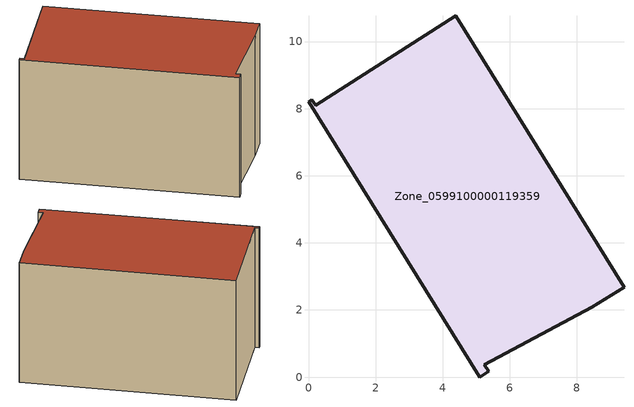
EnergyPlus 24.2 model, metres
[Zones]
Zone_0599100000119359
 floor ground (C_G): 8.43,2.08 5.24,0.36 5.37,0.17 5.1,0 0,8.21 0.1,8.27 0.21,8.1 4.39,10.76 9.4,2.68 z0
 wall outside (C_F): 5.24,0.36 8.43,2.08 9.4,2.68 4.39,10.76 0.21,8.1 0.1,8.27 0,8.21 5.1,0 5.37,0.17 5.24,0.36 z0:5.83
 roof outside (C_R): 9.4,2.68 4.39,10.76 0.21,8.1 0.1,8.27 0,8.21 5.1,0 5.37,0.17 5.24,0.36 8.43,2.08 z5.83
[BUILDING]
Pand.0599100000119359: North Axis=0; Terrain=City; Loads Convergence Tolerance Value=0.04; Temperature Convergence Tolerance Value=0.4; Solar Distribution=FullExterior; Maximum Number of Warmup Days=25; Minimum Number of Warmup Days=1
[Site:Location]
Rotterdam.The.Hague.AP_ZH_NLD Design_Conditions: Latitude=51.96; Longitude=4.45; Time Zone=1; Elevation=-4.5
[SITE:GROUNDTEMPERATURE:BUILDINGSURFACE]
18, 18, 18, 18, 18, 18, 18, 18, 18, 18, 18, 18
[MATERIAL] Thermal Absorptance=0.9; Solar Absorptance=0.7; Visible Absorptance=0.7
Name | Roughness | Thickness | Conductivity | Density | Specific Heat
G.TI.1992-2005 | MediumSmooth | 0.15 | 0.06 | 540 | 1210
F.TI.1992-2005 | Rough | 0.3 | 0.12 | 1920 | 840
R.TI.1992-2005 | MediumRough | 0.2 | 0.08 | 1500 | 1000
[CONSTRUCTION]
C_G: G.TI.1992-2005
C_F: F.TI.1992-2005
C_R: R.TI.1992-2005
[ZONE]
Zone_0599100000119359: Type=1; Multiplier=1; Ceiling Height=Autocalculate; Volume=Autocalculate; Floor Area=autocalculate; Part of Total Floor Area=Yes
[ZONEINFILTRATION:DESIGNFLOWRATE]
Infil_Zone_0599100000119359: Zone or ZoneList or Space or SpaceList=Zone_0599100000119359; Schedule=AlwaysOn; Design Flow Rate Calculation Method=Flow/Area; Flow Rate per Floor Area=0.0015; Constant Term Coefficient=1; Temperature Term Coefficient=0; Velocity Term Coefficient=0; Velocity Squared Term Coefficient=0
[HVACTEMPLATE:ZONE:IDEALLOADSAIRSYSTEM]
Zone_0599100000119359: Maximum Heating Supply Air Temperature=50; Minimum Cooling Supply Air Temperature=13; Maximum Heating Supply Air Humidity Ratio=0.0156; Minimum Cooling Supply Air Humidity Ratio=0.0077; Heating Limit=NoLimit; Cooling Limit=NoLimit; Dehumidification Control Type=ConstantSensibleHeatRatio; Cooling Sensible Heat Ratio=0.7; Dehumidification Setpoint=60; Humidification Control Type=None; Humidification Setpoint=30; Outdoor Air Method=None; Outdoor Air Flow Rate per Person=0.00944; Outdoor Air Flow Rate per Zone Floor Area=0; Outdoor Air Flow Rate per Zone=0; Demand Controlled Ventilation Type=None; Outdoor Air Economizer Type=NoEconomizer; Heat Recovery Type=None; Sensible Heat Recovery Effectiveness=0.7; Latent Heat Recovery Effectiveness=0.65
[ZONECONTROL:THERMOSTAT]
ThermostatControl_Zone_0599100000119359: Zone or ZoneList=Zone_0599100000119359; Control Type Schedule=DualSetpointControlType; Control 1=Thermostat_Zone_0599100000119359; Temperature Difference Between Cutout And Setpoint=0
[THERMOSTATSETPOINT:DUALSETPOINT]
Thermostat_Zone_0599100000119359: Heating Setpoint Temperature Schedule=HeatingSetpoint_Zone_0599100000119359; Cooling Setpoint Temperature Schedule=CoolingSetpoint_Zone_0599100000119359
[SCHEDULE:COMPACT]
HeatingSetpoint_Zone_0599100000119359: Through: 12/31, For: AllDays, Until: 24:00, 21
CoolingSetpoint_Zone_0599100000119359: Through: 12/31, For: AllDays, Until: 24:00, 24
DualSetpointControlType: Through: 12/31, For: AllDays, Until: 24:00, 4
AlwaysOn: Through: 12/31, For: AllDays, Until: 24:00, 1
